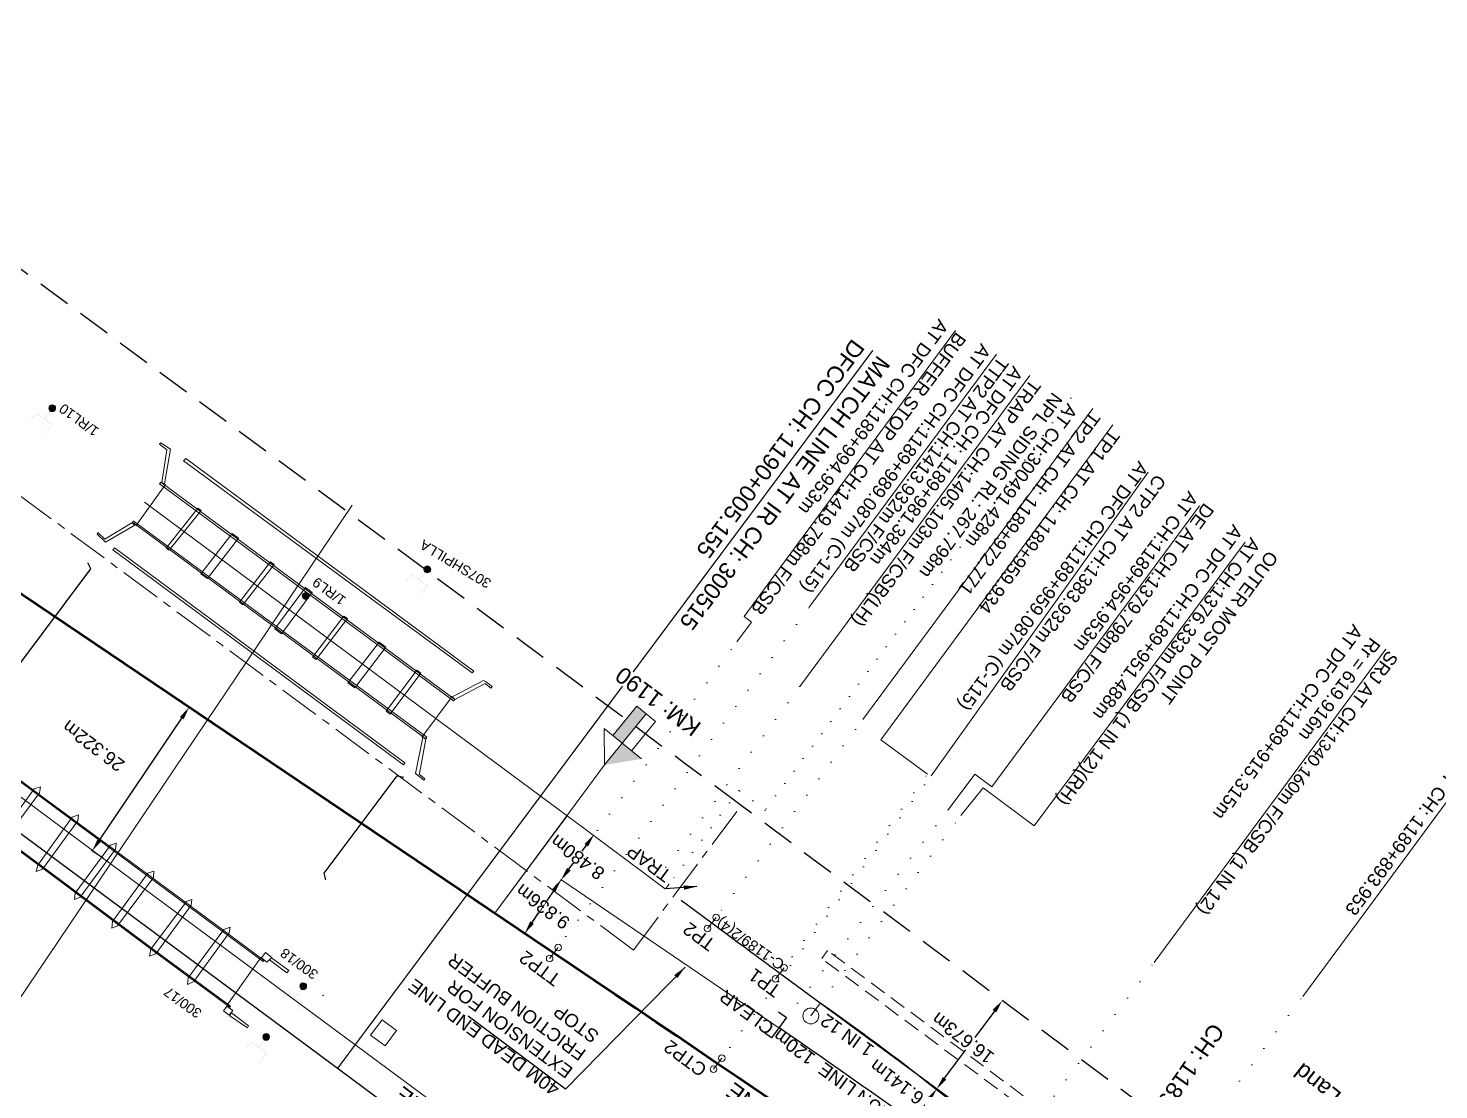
# Model space of a CAD drawing. Header units: metres. Extents: x 643874 to 646664, y 3378445 to 3380508.
# Drawn here: x 644339.1 to 644553.2, y 3380103.6 to 3380264.8 of the extents above; entities that cross this region are included whole.
import ezdxf
from ezdxf.enums import TextEntityAlignment as Align

# ---------------------------------------------------------------- set-up
doc = ezdxf.new("R2010")
doc.units = ezdxf.units.M
doc.header["$MEASUREMENT"] = 0
doc.header["$PDMODE"] = 35
doc.header["$PDSIZE"] = 1
for name, pattern in [('ACAD_ISO07W100', [3, 0, -3]), ('CENTER', [2, 1.25, -0.25, 0.25, -0.25]), ('CENTER2', [1.125, 0.75, -0.125, 0.125, -0.125]), ('DASHED', [0.75, 0.5, -0.25]), ('DASHED2', [0.375, 0.25, -0.125]), ('PHANTOM2', [1.25, 0.625, -0.125, 0.125, -0.125, 0.125, -0.125])]:
    doc.linetypes.add(name, pattern=pattern)
doc.layers.get('Defpoints').update_dxf_attribs({"color": 5, "lineweight": 0})
for name, color, linetype, lineweight in [('BRIDGE DETAILS PLAN', 7, 'Continuous', 0), ('C-ALIG-DG-CURVE', 1, 'CENTER2', 70), ('C-ALIG-LABL-DG', 1, 'Continuous', 25), ('Cardinal_Leader', 10, 'Continuous', 0), ('Culvert Parapet', 7, 'Continuous', 0), ('DFCC BOUNDARY', 6, 'CENTER', 0), ('DOTED LINE', 7, 'ACAD_ISO07W100', 18), ('Existing IR Track', 143, 'Continuous', 0), ('Existing Railway Boundary', 36, 'CENTER', 0), ('GIDN', 8, 'Continuous', 0), ('Km post', 1, 'Continuous', 13), ('MATCH LINE', 7, 'Continuous', 0), ("NEW CHAWAPAIL STN. SRJ's", 10, 'Continuous', 0), ('OHE MAST', 7, 'Continuous', 0), ('Pavers', 7, 'Continuous', 0), ('Piers_Abutment', 7, 'Continuous', 0), ('Proposed Chainage', 10, 'Continuous', 0), ('Proposed Curve_Details', 10, 'Continuous', 0), ('PROPOSED DFCC TRACK', 1, 'Continuous', 0), ('Proposed TPTC Chainages', 10, 'Continuous', 0), ('Retaining Wall', 7, 'Continuous', 13), ('Side Details', 7, 'Continuous', 13), ('Trolley Stand', 7, 'Continuous', 13), ('Wing Wall', 7, 'Continuous', 0)]:
    doc.layers.add(name, color=color, linetype=linetype, lineweight=lineweight)
doc.layers.add('Dimension', color=10, linetype='Continuous')
doc.layers.add("SARAI BANJARA STN. SRJ's", color=10, linetype='Continuous')
doc.styles.add('ARIAL', font='arial.ttf')
doc.styles.add('CUT-FILL', font='cut-fill.shx', dxfattribs={"height": 2})
doc.styles.get("Standard").update_dxf_attribs({"font": 'arial.ttf'})
doc.styles.add('Style-Arial', font='arial.ttf')
doc.dimstyles.get("Standard").update_dxf_attribs({"dimtxt": 2.5, "dimasz": 2.5, "dimexe": 0.18, "dimexo": 0.0625, "dimgap": 0.09, "dimtad": 0, "dimtih": 1, "dimtoh": 1, "dimdec": 3, "dimzin": 0, "dimdsep": 46, "dimtxsty": 'ARIAL', "dimcen": 0.09, "dimadec": 0, "dimazin": 0, "dimtfac": 1, "dimtdec": 3, "dimtofl": 0, "dimtmove": 0, "dimatfit": 3, "dimfxl": 1, "dimtolj": 1, "dimtzin": 0, "dimarcsym": 0})

# ---------------------------------------------------------------- blocks, each defined once
blk = doc.blocks.new('*D9')
at = {"layer": 'Defpoints', "color": 0, "lineweight": 13, "transparency": 16777216}
for p in [(644363.54, 3380161.71), (644365.37, 3380160.47), (644350.66, 3380138.65)]:
    blk.add_point(p, dxfattribs=at)
at = {"layer": 'Dimension', "color": 0, "lineweight": -2, "transparency": 16777216}
for p, q in [((644365.27, 3380160.54), (644363.43, 3380161.78)), ((644349.94, 3380141.55), (644362.42, 3380160.05)), ((644350.55, 3380138.72), (644348.72, 3380139.96))]:
    blk.add_line(p, q, dxfattribs=at)
at = {"layer": 'Dimension', "color": 0, "lineweight": 13, "transparency": 16777216}
for points in [[(644362.14, 3380160.24), (644362.69, 3380159.87), (644363.54, 3380161.71)], [(644349.66, 3380141.73), (644350.21, 3380141.36), (644348.82, 3380139.89)]]:
    blk.add_solid(points, dxfattribs=at)
at = {"layer": 'Dimension', "color": 0, "lineweight": 0, "transparency": 16777216, "insert": (644349.01, 3380155.84), "char_height": 2, "attachment_point": 5, "rotation": 143, "style": 'Style-Arial'}
blk.add_mtext('\\A1;26.322m', dxfattribs=at)
blk = doc.blocks.new('TerminatorOpen_0.5')
at = {"color": 0, "linetype": 'ByBlock', "lineweight": -2}
for q in [(-1, 0.25), (-1, 0), (-1, -0.25)]:
    blk.add_line((0, 0), q, dxfattribs=at)
blk = doc.blocks.new('GI950D')
at = {"layer": 'GIDN'}
blk.add_hatch(color=256, dxfattribs=at).paths.add_polyline_path([(0, 0), (-0.01, 0.02), (-0.01, 0.02), (-0.01, 0.05), (0.01, 0.05), (0.01, 0.02), (0.01, 0.02)])
for p, q in [((0.04, 0.05), (-0.04, 0.05)), ((-0.04, 0.05), (-0.04, -0.03)), ((0.04, -0.03), (0.04, 0.05)), ((-0.04, -0.03), (0.04, -0.03))]:
    blk.add_line(p, q, dxfattribs=at)
at = {"layer": 'GIDN', "flags": 128}
for points in [[(-0.01, 0.02), (-0.01, 0.05), (0.01, 0.05), (0.01, 0.02)], [(-0.01, 0.02), (0, 0), (0.01, 0.02)], [(-0.01, 0.02), (-0.01, 0.02)], [(0.01, 0.02), (0.01, 0.02)]]:
    blk.add_lwpolyline(points, dxfattribs=at)
at = {"layer": 'GIDN', "insert": (-0.03, -0.03), "char_height": 0.0197, "attachment_point": 7, "line_spacing_factor": 0.6, "style": 'CUT-FILL'}
blk.add_mtext('950', dxfattribs=at)
blk = doc.blocks.new('OHE MAST')
h = blk.add_hatch(color=256)
edge = h.paths.add_edge_path()
edge.add_arc((0, 0), 0.514, 0, 360)
at = {"const_width": 0.01, "flags": 128}
for points in [[(1.5, 3.5), (1.5, 2), (-1.5, 2), (-1.5, 3.5)], [(0, 2), (0, 0)]]:
    blk.add_lwpolyline(points, dxfattribs=at)
blk.add_circle((0, 0), 0.514)
blk = doc.blocks.new('*D90')
at = {"layer": 'Defpoints', "color": 0, "lineweight": 13, "transparency": 16777216}
for p in [(644486.94, 3380117.17), (644477.01, 3380103.78), (644477.01, 3380103.78)]:
    blk.add_point(p, dxfattribs=at)
at = {"layer": 'Dimension', "color": 0, "lineweight": -2, "transparency": 16777216}
for p, q in [((644485.75, 3380115.56), (644482.79, 3380111.56)), ((644478.2, 3380105.38), (644481.42, 3380109.72))]:
    blk.add_line(p, q, dxfattribs=at)
at = {"layer": 'Dimension', "color": 0, "lineweight": 13, "transparency": 16777216}
for points in [[(644485.48, 3380115.76), (644486.02, 3380115.36), (644486.94, 3380117.17)], [(644477.93, 3380105.58), (644478.47, 3380105.18), (644477.01, 3380103.78)]]:
    blk.add_solid(points, dxfattribs=at)
at = {"layer": 'Dimension', "color": 0, "lineweight": 0, "transparency": 16777216, "insert": (644480.98, 3380111.49), "char_height": 2, "attachment_point": 5, "rotation": 143, "style": 'Style-Arial'}
blk.add_mtext('\\A1;16.673m', dxfattribs=at)
blk = doc.blocks.new('*D91')
at = {"layer": 'Defpoints', "color": 0, "lineweight": 13, "transparency": 16777216}
for p in [(644477.01, 3380103.78), (644473.35, 3380098.84), (644473.35, 3380098.84)]:
    blk.add_point(p, dxfattribs=at)
at = {"layer": 'Dimension', "color": 0, "lineweight": -2, "transparency": 16777216}
blk.add_line((644475.82, 3380102.17), (644474.54, 3380100.45), dxfattribs=at)
at = {"layer": 'Dimension', "color": 0, "lineweight": 13, "transparency": 16777216}
for points in [[(644475.55, 3380102.37), (644476.09, 3380101.97), (644477.01, 3380103.78)], [(644474.28, 3380100.65), (644474.81, 3380100.25), (644473.35, 3380098.84)]]:
    blk.add_solid(points, dxfattribs=at)
at = {"layer": 'Dimension', "color": 0, "lineweight": 0, "transparency": 16777216, "insert": (644470.96, 3380104.82), "char_height": 2, "attachment_point": 5, "rotation": 143, "style": 'Style-Arial'}
blk.add_mtext('\\A1;6.141m', dxfattribs=at)
blk = doc.blocks.new('KM Post')
at = {"layer": 'Km post', "lineweight": 13}
h = blk.add_hatch(color=256, dxfattribs=at)
h.paths.add_polyline_path([(0, -8.9), (1.63, -8.9), (1.63, -3.79), (0, -3.79)])
h.paths.add_polyline_path([(0, -3.79), (0, 0), (-3.36, -3.79)])
for p, q in [((0, -8.9), (0, 0)), ((3.13, -3.79), (0, 0)), ((3.13, -3.79), (-3.36, -3.79))]:
    blk.add_line(p, q, dxfattribs=at)
blk.add_lwpolyline([(1.63, -3.79), (1.63, -8.9), (-1.63, -8.9), (-1.63, -3.79)], dxfattribs=at)
blk = doc.blocks.new('*D473')
at = {"layer": 'Defpoints', "color": 0, "lineweight": 13, "transparency": 16777216}
for p in [(644419.97, 3380135.52), (644414.47, 3380127.37), (644414.47, 3380127.37)]:
    blk.add_point(p, dxfattribs=at)
at = {"layer": 'Dimension', "color": 0, "lineweight": -2, "transparency": 16777216}
for p, q in [((644418.85, 3380133.86), (644417.86, 3380132.4)), ((644415.59, 3380129.03), (644416.58, 3380130.49))]:
    blk.add_line(p, q, dxfattribs=at)
at = {"layer": 'Dimension', "color": 0, "lineweight": 13, "transparency": 16777216}
for points in [[(644418.57, 3380134.05), (644419.13, 3380133.68), (644419.97, 3380135.52)], [(644415.31, 3380129.21), (644415.86, 3380128.84), (644414.47, 3380127.37)]]:
    blk.add_solid(points, dxfattribs=at)
at = {"layer": 'Dimension', "color": 0, "lineweight": 0, "transparency": 16777216, "insert": (644417.22, 3380131.45), "char_height": 2, "attachment_point": 5, "rotation": 143, "style": 'Style-Arial'}
blk.add_mtext('\\A1;9.836m', dxfattribs=at)
blk = doc.blocks.new('*D474')
at = {"layer": 'Defpoints', "color": 0, "lineweight": 13, "transparency": 16777216}
for p in [(644424.98, 3380142.36), (644424.98, 3380142.36), (644420, 3380135.5)]:
    blk.add_point(p, dxfattribs=at)
at = {"layer": 'Dimension', "color": 0, "lineweight": -2, "transparency": 16777216}
for p, q in [((644423.81, 3380140.75), (644423.16, 3380139.86)), ((644421.17, 3380137.12), (644421.82, 3380138.01))]:
    blk.add_line(p, q, dxfattribs=at)
at = {"layer": 'Dimension', "color": 0, "lineweight": 13, "transparency": 16777216}
for points in [[(644423.54, 3380140.94), (644424.08, 3380140.55), (644424.98, 3380142.36)], [(644420.9, 3380137.32), (644421.44, 3380136.93), (644420, 3380135.5)]]:
    blk.add_solid(points, dxfattribs=at)
at = {"layer": 'Dimension', "color": 0, "lineweight": 0, "transparency": 16777216, "insert": (644422.49, 3380138.93), "char_height": 2, "attachment_point": 5, "rotation": 143, "style": 'Style-Arial'}
blk.add_mtext('\\A1;8.480m', dxfattribs=at)

msp = doc.modelspace()

# ---------------------------------------------------------------- linework, layer by layer
at = {"layer": 'BRIDGE DETAILS PLAN', "lineweight": 15, "flags": 128}
msp.add_lwpolyline([(644315.0822, 3380083.7868), (644388.3016, 3380192.3784)], dxfattribs=at)
msp.add_lwpolyline([(644315.0822, 3380083.7868), (644388.3016, 3380192.3784)], dxfattribs=at)
at = {"layer": 'C-ALIG-DG-CURVE', "color": 1, "linetype": 'Continuous', "lineweight": -2, "flags": 128}
msp.add_lwpolyline([(644502.6462, 3380077.5754, 0.00871627), (644453.0239, 3380113.0685)], format="xyb", dxfattribs=at)
at = {"layer": 'Cardinal_Leader', "linetype": 'Continuous', "lineweight": 13}
for p, q in [((644443.5213, 3380129.7949), (644442.2175, 3380128.1219)), ((644419.558, 3380125.2505), (644418.2543, 3380123.5774)), ((644453.8465, 3380122.1671), (644452.5427, 3380120.494)), ((644444.3797, 3380108.4495), (644443.1159, 3380106.7461))]:
    msp.add_line(p, q, dxfattribs=at)
for centre in [(644442.2175, 3380128.1219), (644443.5213, 3380129.7949), (644419.558, 3380125.2505), (644418.2543, 3380123.5774), (644453.8465, 3380122.1671), (644452.5427, 3380120.494), (644443.1159, 3380106.7461), (644444.3797, 3380108.4495)]:
    msp.add_circle(centre, 0.5, dxfattribs=at)
at = {"layer": 'Culvert Parapet', "linetype": 'Continuous', "flags": 128}
for points in [[(644359.2613, 3380195.8808), (644359.0622, 3380195.6365), (644403.6847, 3380162.6623), (644403.8718, 3380162.8806), (644359.2613, 3380195.8808)], [(644399.6118, 3380157.1464), (644355.0638, 3380189.9999), (644354.9293, 3380189.7784), (644399.4581, 3380156.8943), (644399.6118, 3380157.1464)], [(644328.8244, 3380157.3553), (644328.7417, 3380157.2398), (644340.3055, 3380148.6234), (644357.4507, 3380135.925), (644374.7989, 3380123.1108), (644374.9211, 3380123.2841), (644357.6035, 3380136.0591), (644340.3633, 3380148.7775), (644328.8244, 3380157.3553)], [(644323.7979, 3380150.4701), (644323.6528, 3380150.2728), (644340.9862, 3380137.5072), (644358.2241, 3380124.6357), (644369.7063, 3380116.184), (644369.8303, 3380116.3097), (644358.355, 3380124.7588), (644341.1146, 3380137.6421), (644323.7979, 3380150.4701)], [(644375.3531, 3380123.007), (644376.067, 3380123.704), (644375.1496, 3380124.4705), (644374.5012, 3380123.6526), (644375.3531, 3380123.007)], [(644369.2363, 3380116.3284), (644370.163, 3380115.6561), (644369.6296, 3380114.9601), (644368.7573, 3380115.6117), (644369.2363, 3380116.3284)]]:
    msp.add_lwpolyline(points, close=True, dxfattribs=at)
at = {"layer": 'DFCC BOUNDARY', "lineweight": 20, "ltscale": 5}
msp.add_line((644430.9702, 3380124.8392), (644447.3185, 3380146.793), dxfattribs=at)
at = {"layer": 'DFCC BOUNDARY', "lineweight": 20, "ltscale": 5, "flags": 128}
msp.add_lwpolyline([(644430.9702, 3380124.8392), (644426.5236, 3380128.1504), (644405.5151, 3380143.7442), (644384.382, 3380159.4245), (644368.5627, 3380171.1167), (644352.7521, 3380182.8025), (644336.1091, 3380195.1192), (644319.4306, 3380207.4622), (644303.9805, 3380218.9354), (644288.5213, 3380230.4152), (644278.4379, 3380237.8855)], dxfattribs=at)
at = {"layer": 'DOTED LINE', "color": 1, "lineweight": 13}
for p, q in [((644418.8872, 3380124.3896), (644457.6446, 3380176.8834)), ((644456.2431, 3380164.8477), (644434.4517, 3380135.4812)), ((644478.7559, 3380146.1323), (644453.6576, 3380113.9226)), ((644459.3286, 3380116.781), (644480.6838, 3380145.2476)), ((644479.9684, 3380082.8023), (644509.9981, 3380122.9706))]:
    msp.add_line(p, q, dxfattribs=at)
at = {"layer": 'DOTED LINE', "color": 1, "linetype": 'ByBlock', "lineweight": 13}
msp.add_line((644409.9408, 3380130.4219), (644426.5699, 3380152.949), dxfattribs=at)
at = {"layer": 'Existing IR Track', "color": 0, "lineweight": 20, "flags": 128}
for points in [[(644508.8176, 3380021.1786), (644493.7169, 3380032.4019), (644477.4565, 3380044.4923), (644461.0875, 3380056.6633), (644446.3956, 3380067.6012), (644431.4364, 3380078.738), (644419.3613, 3380087.735), (644407.3464, 3380096.6861), (644386.1324, 3380112.383), (644365.2162, 3380127.8538), (644349.2309, 3380139.7001), (644333.3157, 3380151.4944), (644316.7815, 3380163.7459), (644300.1902, 3380176.0397), (644284.6082, 3380187.5995), (644269.1834, 3380199.0426), (644254.8695, 3380209.668), (644251.7696, 3380211.9691)], [(644429.6321, 3380138.9125), (644429.632, 3380138.9126)]]:
    msp.add_lwpolyline(points, dxfattribs=at)
at = {"layer": 'Existing IR Track', "color": 7, "lineweight": 25, "flags": 128}
msp.add_lwpolyline([(644506.1779, 3380017.6262), (644490.9801, 3380028.9099), (644474.7866, 3380040.8979), (644458.5882, 3380052.8895), (644443.7002, 3380063.9781), (644428.8099, 3380075.0685), (644416.6665, 3380084.1115), (644404.448, 3380093.2103), (644383.4626, 3380108.7869), (644362.3624, 3380124.4428), (644346.5706, 3380136.1147), (644330.76, 3380147.8004), (644314.0989, 3380160.1305), (644297.3961, 3380172.4916), (644281.9216, 3380183.9828), (644266.479, 3380195.4503), (644256.4123, 3380202.9083)], dxfattribs=at)
at = {"layer": 'Existing Railway Boundary', "color": 32, "linetype": 'DASHED2', "lineweight": 25, "ltscale": 20, "flags": 128}
for points in [[(644447.3185, 3380146.793), (644438.8282, 3380153.1361), (644398.771, 3380183.0605), (644358.6681, 3380212.8501), (644198.015, 3380332.0525), (644157.8811, 3380361.8733), (644117.7416, 3380391.7282), (644077.6627, 3380421.6234), (644038.4538, 3380451.287), (644001.034, 3380484.6868), (644003.2264, 3380487.6601)], [(644839.4951, 3379853.9143), (644799.5441, 3379883.7664), (644759.067, 3379913.46), (644719.0126, 3379943.3882), (644639.0378, 3380003.3297), (644599.0819, 3380033.3284), (644479.0036, 3380123.1209), (644447.3185, 3380146.793)]]:
    msp.add_lwpolyline(points, dxfattribs=at)
at = {"layer": 'MATCH LINE', "linetype": 'PHANTOM2', "ltscale": 15, "const_width": 0.2}
msp.add_lwpolyline([(644467.3108, 3380215.8815), (644386.0531, 3380106.864)], dxfattribs=at)
at = {"layer": 'Pavers', "color": 1}
for p, q in [((644409.9408, 3380130.4219), (644420.9175, 3380145.22)), ((644436.3999, 3380134.846), (644435.8619, 3380134.1201))]:
    msp.add_line(p, q, dxfattribs=at)
at = {"layer": 'Pavers', "color": 1, "linetype": 'DASHED2', "lineweight": 13}
msp.add_line((644419.9971, 3380135.504), (644414.4984, 3380127.3489), dxfattribs=at)
at = {"layer": 'Pavers', "color": 1, "lineweight": 13, "ltscale": 5}
msp.add_line((644419.9382, 3380135.544), (644453.0544, 3380113.0475), dxfattribs=at)
at = {"layer": 'Piers_Abutment', "linetype": 'Continuous', "lineweight": 15, "flags": 128}
for points in [[(644359.9272, 3380195.5324), (644355.4481, 3380189.2553)], [(644398.8482, 3380157.1522), (644403.444, 3380163.3469)], [(644369.2499, 3380116.4368), (644374.4675, 3380123.7459)]]:
    msp.add_lwpolyline(points, dxfattribs=at)
for points in [[(644360.0435, 3380185.8612), (644364.8783, 3380191.9096), (644365.3397, 3380191.5967), (644360.5049, 3380185.5484), (644360.0435, 3380185.8612)], [(644365.3312, 3380181.939), (644370.0816, 3380188.0631), (644371.0523, 3380187.3629), (644366.302, 3380181.2388), (644365.3312, 3380181.939)], [(644371.1597, 3380177.6397), (644375.8854, 3380183.7659), (644376.4235, 3380183.362), (644371.6977, 3380177.2356), (644371.1597, 3380177.6397)], [(644376.5418, 3380173.5982), (644381.2098, 3380179.8625), (644382.2289, 3380179.1286), (644377.5609, 3380172.8642), (644376.5418, 3380173.5982)], [(644382.8261, 3380168.9502), (644387.5769, 3380175.19), (644387.0106, 3380175.5414), (644382.2598, 3380169.3015), (644382.8261, 3380168.9502)], [(644387.6341, 3380165.4082), (644388.6639, 3380164.6401), (644393.3848, 3380170.8249), (644392.355, 3380171.5931), (644387.6341, 3380165.4082)], [(644393.4182, 3380161.1196), (644394.0245, 3380160.6684), (644398.7218, 3380166.8784), (644398.1154, 3380167.3296), (644393.4182, 3380161.1196)], [(644339.9994, 3380149.3357), (644340.9763, 3380149.6099), (644340.8203, 3380148.7139), (644335.4832, 3380141.4505), (644334.6438, 3380141.1347), (644334.7036, 3380142.024), (644339.9994, 3380149.3357)], [(644345.7742, 3380145.0315), (644346.7476, 3380145.3945), (644346.6383, 3380144.4624), (644341.2569, 3380137.1147), (644340.3177, 3380136.7474), (644340.5511, 3380137.7167), (644345.7742, 3380145.0315)], [(644351.5913, 3380140.757), (644352.4739, 3380141.0904), (644352.3581, 3380140.1581), (644346.9943, 3380132.8673), (644346.1141, 3380132.532), (644346.249, 3380133.505), (644351.5913, 3380140.757)], [(644357.2793, 3380136.5003), (644358.1838, 3380136.8062), (644358.131, 3380135.8729), (644352.6809, 3380128.5118), (644351.7906, 3380128.1665), (644351.9085, 3380129.1984), (644357.2793, 3380136.5003)], [(644357.7109, 3380124.9611), (644357.543, 3380123.9441), (644358.4907, 3380124.2676), (644363.8705, 3380131.6801), (644363.949, 3380132.5341), (644363.1153, 3380132.1977), (644357.7109, 3380124.9611)], [(644368.8003, 3380127.972), (644369.756, 3380128.3146), (644369.6277, 3380127.444), (644364.2682, 3380120.0688), (644363.3043, 3380119.6101), (644363.4152, 3380120.616), (644368.8003, 3380127.972)]]:
    msp.add_lwpolyline(points, close=True, dxfattribs=at)
at = {"layer": 'PROPOSED DFCC TRACK', "color": 5, "linetype": 'DASHED', "lineweight": 13, "ltscale": 5}
msp.add_line((644460.4411, 3380124.7657), (644459.5473, 3380123.5611), dxfattribs=at)
at = {"layer": 'PROPOSED DFCC TRACK', "linetype": 'Continuous', "lineweight": 25, "flags": 128}
for points in [[(644336.4924, 3380167.8378), (644337.5435, 3380167.892), (644348.625, 3380182.6931), (644348.1399, 3380183.6271)], [(644384.2738, 3380135.4939), (644384.0297, 3380136.5177), (644395.0984, 3380151.3017), (644396.1312, 3380151.0991)]]:
    msp.add_lwpolyline(points, dxfattribs=at)
at = {"layer": 'Proposed TPTC Chainages', "color": 1, "lineweight": 0}
for points in [[(644486.0783, 3380215.3288), (644457.6446, 3380176.8834)], [(644509.1014, 3380197.3843), (644476.1801, 3380151.31)]]:
    msp.add_lwpolyline(points, dxfattribs=at)
at = {"layer": 'Retaining Wall', "linetype": 'Continuous', "flags": 128}
for points in [[(644359.4037, 3380195.8442), (644359.8027, 3380195.618), (644360.7222, 3380200.8815), (644359.2627, 3380201.8513), (644359.0481, 3380201.6297), (644360.1662, 3380200.7593), (644359.4037, 3380195.8442)], [(644354.8436, 3380189.7225), (644355.3001, 3380189.3311), (644350.8549, 3380186.7886), (644349.5787, 3380187.9884), (644349.6998, 3380188.2336), (644350.7481, 3380187.2382), (644354.8436, 3380189.7225)], [(644403.4817, 3380163.2637), (644408.2209, 3380165.7736), (644408.5306, 3380165.6117), (644408.661, 3380165.5191), (644409.5205, 3380164.8471), (644409.306, 3380164.6256), (644408.4465, 3380165.2975), (644403.8548, 3380162.8946), (644403.4817, 3380163.2637)], [(644375.7239, 3380123.3539), (644376.0533, 3380123.6556), (644378.6605, 3380121.7181), (644378.3872, 3380121.3645), (644375.7239, 3380123.3539)], [(644369.97, 3380115.3148), (644369.6943, 3380114.878), (644372.3832, 3380113.0181), (644372.5671, 3380113.3288), (644369.97, 3380115.3148)]]:
    msp.add_lwpolyline(points, close=True, dxfattribs=at)
msp.add_lwpolyline([(644399.0127, 3380157.1449), (644399.4392, 3380156.8619), (644398.4792, 3380151.6716), (644398.4517, 3380151.5598), (644399.2943, 3380150.8618), (644399.1731, 3380150.6166), (644398.3306, 3380151.3145), (644397.9125, 3380151.6586), (644399.0127, 3380157.1449)], dxfattribs=at)
at = {"layer": "SARAI BANJARA STN. SRJ's", "color": 1, "lineweight": 50, "flags": 128}
for points in [[(644418.0003, 3380124.9876), (644178.568, 3380286.4281), (644174.4224, 3380289.2235), (644170.2773, 3380292.0196), (644166.1333, 3380294.8172), (644161.9907, 3380297.6171), (644157.8501, 3380300.4198), (644153.7121, 3380303.2263), (644149.577, 3380306.0372), (644145.4454, 3380308.8533, -0.00832193), (644050.3326, 3380376.1257), (644046.3011, 3380379.0832), (644042.2733, 3380382.0458), (644038.2487, 3380385.0127), (644034.2267, 3380387.9832), (644030.2069, 3380390.9565), (644026.1887, 3380393.932), (644022.1715, 3380396.909), (644018.1548, 3380399.8867), (643874.0856, 3380506.6963)], [(645830.8338, 3379084.3418), (644638.4218, 3379969.054), (644635.4102, 3379971.2885), (644632.3984, 3379973.5226), (644629.3862, 3379975.7562), (644626.3734, 3379977.989), (644623.3598, 3379980.2207), (644620.3452, 3379982.4512), (644617.3294, 3379984.68), (644614.3123, 3379986.9069, 0.00985692), (644443.7453, 3380107.5946), (644440.6413, 3380109.6988), (644437.536, 3380111.8011), (644434.4295, 3380113.9017), (644431.3222, 3380116.0009), (644428.2141, 3380118.0991), (644425.1055, 3380120.1964), (644421.9964, 3380122.2931), (644418.8872, 3380124.3896), (644418.0003, 3380124.9876)]]:
    msp.add_lwpolyline(points, format="xyb", dxfattribs=at)
at = {"layer": "SARAI BANJARA STN. SRJ's", "color": 1, "lineweight": 13, "flags": 128}
for points in [[(644491.1537, 3380212.0505), (644456.2431, 3380164.8477)], [(644545.1848, 3380170.5466), (644509.9981, 3380122.9706)]]:
    msp.add_lwpolyline(points, dxfattribs=at)
at = {"layer": "SARAI BANJARA STN. SRJ's", "color": 1, "lineweight": 0, "flags": 128}
msp.add_lwpolyline([(644516.9088, 3380192.2942), (644485.3546, 3380149.6314), (644482.773, 3380151.5465), (644478.7559, 3380146.1323)], dxfattribs=at)
at = {"layer": "SARAI BANJARA STN. SRJ's", "color": 1, "lineweight": 25, "flags": 128}
for points in [[(644442.8504, 3380128.9341), (644438.216, 3380132.3731)], [(644557.8243, 3380044.3416), (644453.1756, 3380121.3062)], [(644452.9974, 3380115.488), (644454.2021, 3380114.5943), (644451.9068, 3380111.5008), (644450.7022, 3380112.3945)]]:
    msp.add_lwpolyline(points, dxfattribs=at)
for points in [[(644453.1756, 3380121.3062, -0.00106977), (644442.8504, 3380128.9341)], [(644550.0286, 3380042.4199, -0.0208253), (644514.0946, 3380071.4769), (644492.4872, 3380090.4843, 0.03102757), (644459.3286, 3380116.781)]]:
    msp.add_lwpolyline(points, format="xyb", dxfattribs=at)
at = {"layer": "SARAI BANJARA STN. SRJ's", "linetype": 'Continuous', "lineweight": 13, "flags": 128}
msp.add_lwpolyline([(644457.8939, 3380114.8475), (644459.3837, 3380116.8551)], dxfattribs=at)
at = {"layer": "SARAI BANJARA STN. SRJ's", "linetype": 'Continuous', "lineweight": 13}
msp.add_circle((644457.8939, 3380114.8475), 1.2, dxfattribs=at)
at = {"layer": 'Trolley Stand', "linetype": 'Continuous', "flags": 128}
msp.add_lwpolyline([(644392.8107, 3380114.234), (644395.0225, 3380112.6407), (644393.2748, 3380110.311), (644391.0629, 3380111.9044), (644392.8107, 3380114.234)], close=True, dxfattribs=at)
at = {"layer": 'Wing Wall', "linetype": 'Continuous', "flags": 128}
for points in [[(644363.0418, 3380199.454), (644362.7006, 3380199.1049), (644406.4844, 3380166.9107), (644406.7445, 3380167.1931), (644363.0418, 3380199.454)], [(644352.2068, 3380185.8818), (644351.9435, 3380185.6218), (644396.0801, 3380152.9762), (644396.2538, 3380153.2747), (644352.2068, 3380185.8818)]]:
    msp.add_lwpolyline(points, close=True, dxfattribs=at)

# ---------------------------------------------------------------- block references
at = {"layer": 'C-ALIG-LABL-DG', "color": 1, "linetype": 'Continuous', "lineweight": 25, "xscale": 1.123726034911932, "yscale": 1.123726034911932, "zscale": 1.123726034911932, "rotation": 140.7467634799812}
msp.add_blockref('KM Post', (644426.5668, 3380152.9453), dxfattribs=at)
at = {"layer": 'GIDN', "linetype": 'Continuous'}
msp.add_blockref('GI950D', (644383.885, 3380117.965), dxfattribs=at)
at = {"layer": 'OHE MAST', "lineweight": 13, "rotation": 143.3908318566117}
for p in [(644342.766, 3380207.09), (644399.691, 3380182.635), (644381.229, 3380178.599), (644380.861, 3380119.344), (644375.236, 3380111.66)]:
    msp.add_blockref('OHE MAST', p, dxfattribs=at)

# ---------------------------------------------------------------- texts
at = {"layer": 'Existing IR Track', "color": 7, "lineweight": 0, "style": 'ARIAL'}
msp.add_text('IR DN MAIN LINE', height=2.5, rotation=143, dxfattribs=at).set_placement((644395.2452, 3380103.33), align=Align.MIDDLE_RIGHT)
at = {"layer": 'MATCH LINE', "linetype": 'Continuous'}
msp.add_text('MATCH LINE AT IR CH: 300515', height=2.5, rotation=233.337436, dxfattribs=at).set_placement((644468.0787, 3380215.2688))
at = {"layer": "NEW CHAWAPAIL STN. SRJ's", "lineweight": 13, "insert": (644422.3618, 3380107.3763), "char_height": 2, "width": 30.66926, "attachment_point": 4, "rotation": 143.456628, "line_spacing_factor": 0.648, "style": 'ARIAL'}
msp.add_mtext('\\A1;\\pxsm1;40M DEAD END LINE EXTENSION FOR FRICTION BUFFER STOP ', dxfattribs=at)
at = {"layer": 'OHE MAST', "style": 'ARIAL'}
for s, rotation, p in [('1/RL10', 144, (644344.52, 3380207.9039)), ('307SHPILLA', 148.868353, (644399.156, 3380187.2148)), ('1/RL9', 144, (644382.9657, 3380181.5442)), ('300/18', 144, (644378.0827, 3380125.2478)), ('300/17', 144, (644360.412, 3380119.3645))]:
    msp.add_text(s, height=1.5, rotation=rotation, dxfattribs=at).set_placement(p, align=Align.RIGHT)
at = {"layer": 'Proposed Chainage', "color": 1, "lineweight": 0, "insert": (644441.3639, 3380184.8154), "char_height": 2.5, "attachment_point": 6, "rotation": 233.519456, "line_spacing_factor": 0.6, "style": 'Style-Arial'}
msp.add_mtext(' DFCC CH: 1190+005.155', dxfattribs=at)
at = {"layer": 'Proposed Curve_Details', "color": 1, "style": 'Style-Arial'}
msp.add_text('C-1189/2(4)', height=1.6, rotation=144.718008, dxfattribs=at).set_placement((644454.0591, 3380123.0196))
at = {"layer": "SARAI BANJARA STN. SRJ's", "color": 1, "lineweight": 13, "style": 'ARIAL'}
for s, p in [('TRAP ', (644436.9196, 3380136.6133)), ('TP2', (644443.5832, 3380126.1659)), ('TTP2', (644420.1251, 3380120.8297)), ('TP1', (644453.5391, 3380119.1451)), ('CTP2', (644442.3062, 3380107.0904))]:
    msp.add_text(s, height=2, rotation=143.603357, dxfattribs=at).set_placement(p)
at = {"layer": "SARAI BANJARA STN. SRJ's", "linetype": 'Continuous', "lineweight": 13, "style": 'ARIAL'}
msp.add_text('OVERRUN LINE  120m CLEAR ', height=2, rotation=143.677867, dxfattribs=at).set_placement((644476.8948, 3380095.5229))
at = {"layer": "SARAI BANJARA STN. SRJ's", "color": 10, "linetype": 'Continuous', "lineweight": 13, "style": 'ARIAL'}
msp.add_text(' DFC MAIN LINE', height=2.5, rotation=144, dxfattribs=at).set_placement((644446.2377, 3380104.9143), align=Align.RIGHT)
at = {"layer": "SARAI BANJARA STN. SRJ's", "color": 1, "lineweight": 13, "char_height": 2, "width": 64.519477, "attachment_point": 4, "rotation": 233.426366, "style": 'Style-Arial'}
for s, insert, line_spacing_factor in [('\\pxsm1,ql;TTP2 AT CH:1413.932m F/CSB\\PAT DFC CH:1189+989.087m (C-115)', (644485.6549, 3380215.643), 0.6), ('\\A1;\\pxsm1;TRAP AT CH:1405.103m F/CSB(LH)\\PAT DFC {\\A0;CH: 1189+981.384m }', (644490.7623, 3380212.059), 0.648), ('\\pxsm1,ql;CTP2 AT CH:1383.932m F/CSB\\PAT DFC CH:1189+959.087m (C-115)', (644509.5616, 3380197.7958), 0.6), ('\\A1;\\pxsm0.9;DE AT CH:{\\A0;1379.798}m F/CSB \\PAT {\\A0;CH:1189+954.953m}', (644517.215, 3380193.1733), 0.648)]:
    msp.add_mtext(s, dxfattribs=dict(at, insert=insert, line_spacing_factor=line_spacing_factor))
at = {"layer": "SARAI BANJARA STN. SRJ's", "color": 7, "lineweight": 13, "char_height": 2, "width": 64.519477, "attachment_point": 4, "rotation": 233.426366, "line_spacing_factor": 0.6, "style": 'Style-Arial'}
for s, insert in [('\\A1;\\pxsm1;NPL SIDING RL: 267.798m', (644495.4038, 3380209.0754)), ('\\A1;\\pxsm1;AT {\\A0;CH:300491.428m}', (644497.6864, 3380207.3818))]:
    msp.add_mtext(s, dxfattribs=dict(at, insert=insert))
at = {"layer": "SARAI BANJARA STN. SRJ's", "color": 3, "lineweight": 13, "char_height": 2, "width": 64.519477, "attachment_point": 4, "rotation": 233.426366, "line_spacing_factor": 0.648, "style": 'Style-Arial'}
for s, insert in [('\\A1;\\pxsm1;{\\C1;OUTER MOST POINT\\P\\pt24;AT CH:\\A0;1376.333\\A1;m F/CSB \\A0;(1 IN 12)\\A1;(RH)\\P\\ptz;AT DFC \\A0;CH:1189+951.488\\A1;m\\A0; }', (644525.4594, 3380187.0208)), ('\\A1;\\pxsm1;{\\C1;SRJ AT CH:\\A0;\\fCalibri|b0|i0|c0|p34;\\H0.91667x;1340.160\\A1;\\fArial|b0|i0|c0|p39;\\H1.09091x;m F/CSB \\A0;(1 IN 12)\\PRr = 619.916m\\A1;\\PAT DFC \\A0;CH:1189+915.315m }', (644543.6808, 3380171.8676))]:
    msp.add_mtext(s, dxfattribs=dict(at, insert=insert))
at = {"layer": "SARAI BANJARA STN. SRJ's", "linetype": 'Continuous', "lineweight": 13, "insert": (644467.0896, 3380109.3013), "char_height": 2, "attachment_point": 4, "rotation": 144.882388, "line_spacing_factor": 0.60036, "style": 'ARIAL'}
msp.add_mtext('1 IN 12', dxfattribs=at)
at = {"layer": 'Side Details', "style": 'ARIAL'}
msp.add_text('Agriculture Land', height=2.5, rotation=141.673657, dxfattribs=at).set_placement((644552.472, 3380092.0972))

# ---------------------------------------------------------------- dimensions: what is measured, and where the dimension line sits
at = {"layer": 'Dimension', "color": 10, "lineweight": 0}
for base, p1, p2, angle, picture, middle, dimtype in [((644363.5356, 3380161.7112), (644350.6585, 3380138.6475), (644365.3738, 3380160.4718), 56.009651, '*D9', (644349.012, 3380155.8425), 161), ((644477.0108, 3380103.7765), (644486.9438, 3380117.1676), (644477.0108, 3380103.7765), 233.433342, '*D90', (644480.9778, 3380111.4916), 161), ((644473.3515, 3380098.8445), (644477.0108, 3380103.7765), (644473.3515, 3380098.8445), 53.426366, '*D91', (644470.9597, 3380104.8198), 160)]:
    dim = msp.add_linear_dim(base=base, p1=p1, p2=p2, angle=angle, dimstyle='Standard', override={"dimtxt": 2, "dimasz": 2, "dimexe": 0.125, "dimexo": 0.125, "dimgap": 0.125, "dimtad": 1, "dimtih": 0, "dimtoh": 0, "dimzin": 3, "dimpost": 'm', "dimtxsty": 'Style-Arial', "dimsah": 1, "dimadec": 4, "dimazin": 3, "dimtmove": 2, "dimatfit": 1, "dimldrblk": 'TerminatorOpen_0.5', "dimfrac": 2, "dimtzin": 11}, dxfattribs=at)
    dim.commit()
    dim.dimension.update_dxf_attribs({"geometry": picture, "text_midpoint": middle, "dimtype": dimtype, "text_rotation": 143})
for p1, p2, picture, middle in [((644419.9971, 3380135.504), (644424.9829, 3380142.3635), '*D474', (644422.49, 3380138.9338)), ((644419.9687, 3380135.523), (644414.4701, 3380127.3679), '*D473', (644417.2194, 3380131.4454))]:
    dim = msp.add_aligned_dim(p1=p1, p2=p2, distance=0, dimstyle='Standard', override={"dimtxt": 2, "dimasz": 2, "dimexe": 0.125, "dimexo": 0.125, "dimgap": 0.125, "dimtad": 1, "dimtih": 0, "dimtoh": 0, "dimzin": 3, "dimpost": 'm', "dimtxsty": 'Style-Arial', "dimsah": 1, "dimadec": 4, "dimazin": 3, "dimtmove": 2, "dimatfit": 1, "dimldrblk": 'TerminatorOpen_0.5', "dimfrac": 2, "dimtzin": 11}, dxfattribs=at)
    dim.commit()
    dim.dimension.update_dxf_attribs({"geometry": picture, "text_midpoint": middle, "text_rotation": 143})

# ---------------------------------------------------------------- leaders
at = {"layer": "NEW CHAWAPAIL STN. SRJ's", "lineweight": 13}
msp.add_leader([(644438.8139, 3380122.25), (644420.6623, 3380103.7529), (644405.8783, 3380114.8089)], dimstyle='Standard', override={"dimasz": 2, "dimgap": 0.25}, dxfattribs=at)
at = {"layer": "SARAI BANJARA STN. SRJ's", "color": 1, "lineweight": 13}
msp.add_leader([(644440.6161, 3380134.484), (644435.8619, 3380134.1201)], dimstyle='Standard', override={"dimasz": 2, "dimgap": 0.09, "dimtad": 0}, dxfattribs=at)

# ---------------------------------------------------------------- next in the draw order: texts
at = {"layer": "SARAI BANJARA STN. SRJ's", "color": 1, "lineweight": 13, "char_height": 2, "width": 64.519477, "attachment_point": 4, "rotation": 233.426366, "style": 'Style-Arial', "bg_fill": 2}
for s, insert, line_spacing_factor in [('TP1 AT CH: 1189+959.934', (644504.089, 3380203.4547), 0.6), ('TP1 AT CH: 1189+893.953', (644559.7985, 3380157.6051), 0.648)]:
    msp.add_mtext(s, dxfattribs=dict(at, insert=insert, line_spacing_factor=line_spacing_factor))

# ---------------------------------------------------------------- next in the draw order: linework, layer by layer
at = {"layer": 'DOTED LINE', "color": 1, "lineweight": 13}
msp.add_line((644502.5403, 3380077.6493), (644532.57, 3380117.8175), dxfattribs=at)
at = {"layer": "SARAI BANJARA STN. SRJ's", "color": 1, "lineweight": 13, "flags": 128}
msp.add_lwpolyline([(644562.0646, 3380157.6972), (644532.57, 3380117.8175)], dxfattribs=at)

# ---------------------------------------------------------------- next in the draw order: texts
at = {"layer": "SARAI BANJARA STN. SRJ's", "color": 1, "lineweight": 13, "insert": (644501.1323, 3380206.2104), "char_height": 2, "width": 64.519477, "attachment_point": 4, "rotation": 233.426366, "line_spacing_factor": 0.6, "style": 'Style-Arial', "bg_fill": 2}
msp.add_mtext('TP2 AT CH: 1189+972.771', dxfattribs=at)

# ---------------------------------------------------------------- next in the draw order: linework, layer by layer
at = {"layer": 'DOTED LINE', "color": 1, "lineweight": 13}
for p, q in [((644464.6608, 3380158.3249), (644442.8694, 3380128.9584)), ((644443.7412, 3380107.5889), (644478.0846, 3380153.8768)), ((644453.1946, 3380121.3306), (644475.6022, 3380151.5315))]:
    msp.add_line(p, q, dxfattribs=at)
at = {"layer": 'DOTED LINE', "color": 7, "lineweight": 13, "ltscale": 0.75}
msp.add_lwpolyline([(644497.3589, 3380208.636), (644450.9651, 3380146.1067), (644446.9601, 3380149.0782), (644436.0131, 3380134.324)], dxfattribs=at)
at = {"layer": 'Proposed TPTC Chainages', "color": 1, "lineweight": 0}
msp.add_lwpolyline([(644479.8631, 3380218.8899), (644451.4293, 3380180.4445), (644447.7579, 3380175.4804), (644448.8935, 3380174.6419), (644446.6801, 3380171.644)], dxfattribs=at)
at = {"layer": "SARAI BANJARA STN. SRJ's", "color": 1, "lineweight": 13, "flags": 128}
for points in [[(644500.7105, 3380207.0628), (644465.7998, 3380159.8599)], [(644503.7421, 3380204.5782), (644468.5197, 3380156.7469), (644475.6022, 3380151.5315)]]:
    msp.add_lwpolyline(points, dxfattribs=at)
at = {"layer": "SARAI BANJARA STN. SRJ's", "color": 1, "lineweight": 0, "flags": 128}
msp.add_lwpolyline([(644480.6838, 3380145.2476), (644484.0431, 3380149.4578), (644491.8011, 3380143.7018), (644523.8381, 3380186.7643)], dxfattribs=at)

# ---------------------------------------------------------------- next in the draw order: texts
at = {"layer": 'C-ALIG-LABL-DG', "color": 1, "linetype": 'Continuous', "lineweight": 25, "insert": (644506.8798, 3380094.694), "char_height": 2.5, "width": 31.503939, "attachment_point": 6, "rotation": 235.207401, "style": 'ARIAL', "bg_fill": 3, "box_fill_scale": 1.028571, "bg_fill_color": 256, "bg_fill_true_color": 13158600, "bg_fill_transparency": 0}
msp.add_mtext('CH: 1189+900', dxfattribs=at)
at = {"layer": "SARAI BANJARA STN. SRJ's", "color": 1, "lineweight": 13, "insert": (644479.4396, 3380219.204), "char_height": 2, "width": 64.519477, "attachment_point": 4, "rotation": 233.426366, "line_spacing_factor": 0.6, "style": 'Style-Arial'}
msp.add_mtext('\\pxsm1,ql;BUFFER STOP AT CH:1419.798m F/CSB\\PAT DFC CH:1189+994.953m', dxfattribs=at)

# ---------------------------------------------------------------- next in the draw order: linework, layer by layer
at = {"layer": 'PROPOSED DFCC TRACK', "color": 5, "linetype": 'DASHED', "lineweight": 13, "ltscale": 5}
for points in [[(644725.0441, 3379928.4431), (644460.4411, 3380124.7657)], [(644724.1503, 3379927.2384), (644459.5448, 3380123.5629)]]:
    msp.add_lwpolyline(points, dxfattribs=at)

# ---------------------------------------------------------------- next in the draw order: texts
at = {"layer": 'C-ALIG-LABL-DG', "color": 1, "linetype": 'Continuous', "lineweight": 25, "insert": (644433.9501, 3380161.5773), "char_height": 2.5, "width": 14.684959, "attachment_point": 2, "rotation": 143.426366, "style": 'ARIAL', "bg_fill": 3, "box_fill_scale": 1.04, "bg_fill_color": 256, "bg_fill_true_color": 13158600, "bg_fill_transparency": 0}
msp.add_mtext('KM: 1190', dxfattribs=at)

# ---------------------------------------------------------------- next in the draw order: linework, layer by layer
at = {"layer": 'DOTED LINE', "color": 1, "lineweight": 13}
msp.add_line((644419.9971, 3380135.504), (644446.6801, 3380171.644), dxfattribs=at)
at = {"layer": 'Existing IR Track', "color": 0, "lineweight": 20, "flags": 128}
msp.add_lwpolyline([(644356.7665, 3380192.8145), (644379.035, 3380176.281), (644401.3735, 3380159.7169), (644423.6515, 3380143.192), (644435.802, 3380134.1645), (644435.8619, 3380134.1201)], dxfattribs=at)

doc.saveas('drawing.dxf')
